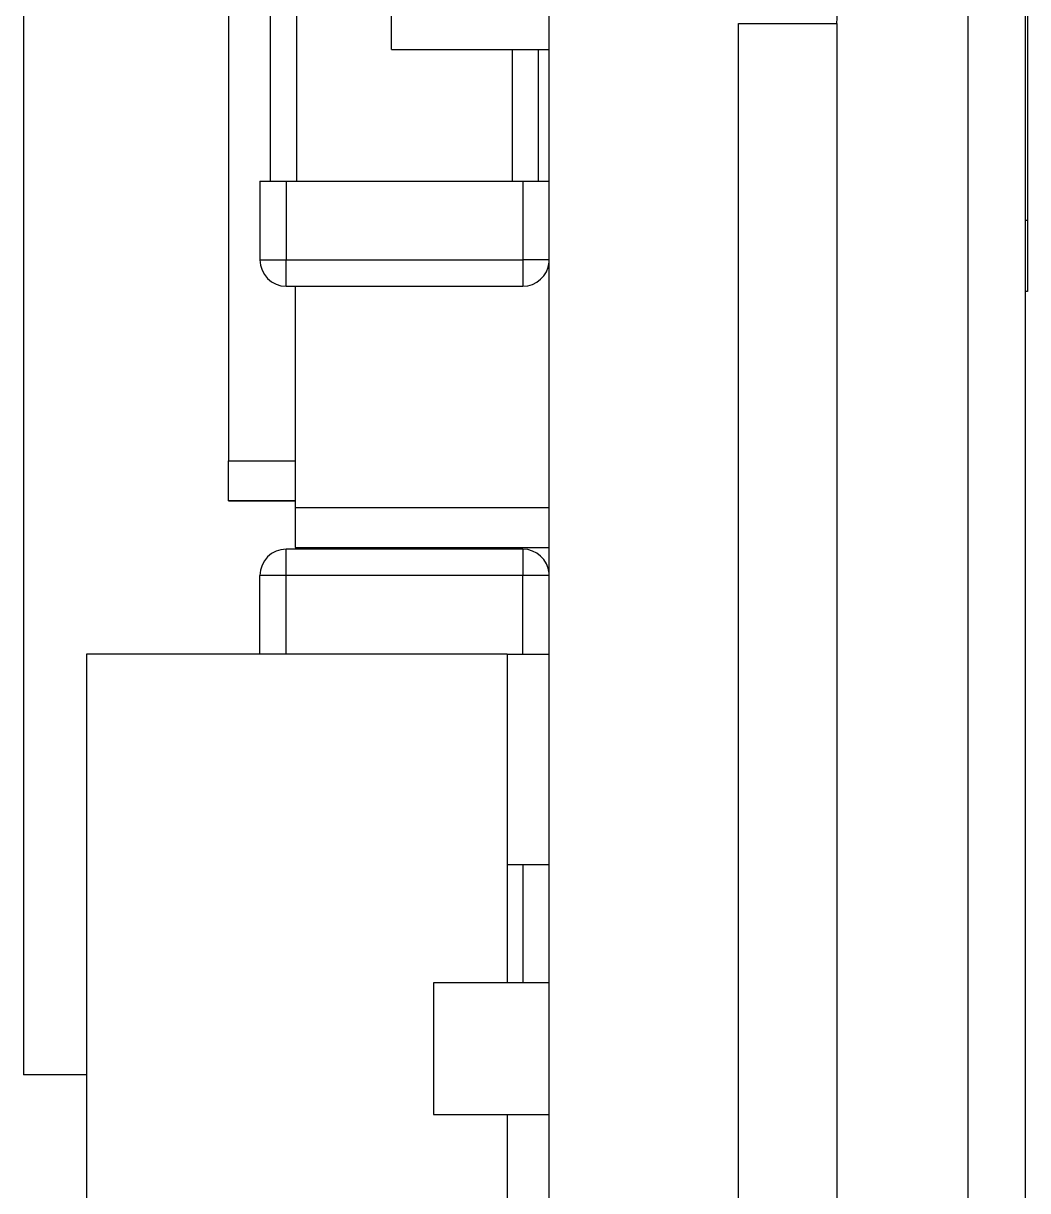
# Model space of a CAD drawing. Extents: x 89.7 to 173.2, y 85.9 to 138.5.
# Drawn here: x 162.375 to 164.285, y 105.43 to 107.65 of the extents above; entities that cross this region are included whole.
import ezdxf

# ---------------------------------------------------------------- set-up
doc = ezdxf.new("R2010")
doc.units = 0
doc.layers.add('View004', color=7, linetype='CONTINUOUS')

msp = doc.modelspace()

# ---------------------------------------------------------------- linework, layer by layer
at = {"layer": 'View004'}
for p, q in [((162.375, 109.15), (162.375, 105.65)), ((162.375, 109.15), (162.375, 105.65)), ((163.375, 102.25), (163.375, 108.45)), ((163.375, 102.25), (163.375, 108.45)), ((163.375, 102.25), (163.375, 108.45)), ((163.375, 107.575), (163.375, 108.125)), ((163.375, 107.575), (163.375, 108.125)), ((163.375, 107.575), (163.375, 108.125)), ((163.375, 107.575), (163.375, 108.125)), ((163.075, 107.6), (163.075, 108.1)), ((163.075, 107.6), (163.075, 108.1)), ((164.285, 107.996), (164.285, 107.14)), ((164.285, 107.996), (164.285, 107.14)), ((162.845, 107.35), (162.845, 107.95)), ((162.845, 107.35), (162.845, 107.95)), ((162.895, 107.35), (162.895, 107.95)), ((162.895, 107.35), (162.895, 107.95)), ((164.171, 107.85), (164.171, 102.85)), ((164.171, 107.85), (164.171, 102.85)), ((164.28, 107.85), (164.28, 102.85)), ((164.28, 107.85), (164.28, 102.85)), ((162.765, 107.682), (162.765, 106.818)), ((162.765, 107.682), (162.765, 106.818)), ((163.735, 103.05), (163.735, 107.65)), ((163.735, 103.05), (163.735, 107.65)), ((163.735, 107.65), (163.922, 107.65)), ((163.735, 107.65), (163.922, 107.65)), ((163.922, 107.65), (163.922, 103.05)), ((163.922, 107.65), (163.922, 103.05)), ((163.075, 107.6), (163.375, 107.6)), ((163.075, 107.6), (163.375, 107.6)), ((163.305, 107.35), (163.305, 107.6)), ((163.305, 107.35), (163.305, 107.6)), ((163.355, 107.35), (163.355, 107.6)), ((163.355, 107.35), (163.355, 107.6)), ((163.375, 107.6), (163.375, 107.6)), ((163.375, 107.6), (163.375, 107.6)), ((163.375, 107.575), (163.375, 107.575)), ((163.375, 107.35), (163.375, 107.575)), ((163.375, 107.35), (163.375, 107.575)), ((163.375, 107.575), (163.375, 107.575)), ((163.375, 107.35), (163.375, 107.575)), ((163.375, 107.35), (163.375, 107.575)), ((162.825, 107.35), (162.825, 107.2)), ((162.825, 107.35), (162.825, 107.2)), ((162.825, 107.35), (162.825, 107.2)), ((162.825, 107.35), (162.825, 107.2)), ((162.825, 107.35), (162.825, 107.2)), ((162.825, 107.35), (162.825, 107.2)), ((162.875, 107.35), (163.325, 107.35)), ((162.875, 107.35), (163.325, 107.35)), ((162.875, 107.35), (163.325, 107.35)), ((162.875, 107.35), (162.875, 107.2)), ((162.875, 107.35), (163.325, 107.35)), ((162.875, 107.35), (162.875, 107.2)), ((162.875, 107.35), (163.325, 107.35)), ((162.875, 107.35), (162.875, 107.2)), ((162.875, 107.35), (163.325, 107.35)), ((162.875, 107.35), (162.875, 107.2)), ((162.875, 107.35), (162.875, 107.2)), ((162.875, 107.35), (162.875, 107.2)), ((163.325, 107.35), (163.325, 107.2)), ((163.325, 107.35), (163.325, 107.2)), ((163.325, 107.35), (163.325, 107.2)), ((163.325, 107.35), (163.325, 107.2)), ((163.325, 107.35), (163.325, 107.2)), ((163.325, 107.35), (163.325, 107.2)), ((163.375, 106.675), (163.375, 107.325)), ((163.375, 107.325), (163.375, 107.325)), ((163.375, 106.675), (163.375, 107.325)), ((163.375, 106.675), (163.375, 107.325)), ((163.375, 107.325), (163.375, 107.325)), ((163.375, 106.675), (163.375, 107.325)), ((164.285, 107.275), (164.28, 107.275)), ((164.285, 107.275), (164.28, 107.275)), ((162.875, 107.2), (163.325, 107.2)), ((162.875, 107.2), (163.325, 107.2)), ((162.875, 107.2), (163.325, 107.2)), ((162.875, 107.2), (163.325, 107.2)), ((162.875, 107.2), (163.325, 107.2)), ((162.875, 107.2), (163.325, 107.2)), ((162.875, 107.15), (163.325, 107.15)), ((162.875, 107.15), (163.325, 107.15)), ((162.875, 107.15), (163.325, 107.15)), ((162.875, 107.15), (163.325, 107.15)), ((162.875, 107.15), (163.325, 107.15)), ((162.875, 107.15), (163.325, 107.15)), ((162.892, 107.15), (162.892, 106.729)), ((162.892, 107.15), (162.892, 106.729)), ((164.285, 107.14), (164.28, 107.14)), ((164.285, 107.14), (164.28, 107.14)), ((162.765, 106.818), (162.892, 106.818)), ((162.765, 106.818), (162.892, 106.818)), ((162.765, 106.742), (162.892, 106.742)), ((162.892, 106.742), (162.765, 106.742)), ((162.765, 106.742), (162.892, 106.742)), ((162.892, 106.742), (162.765, 106.742)), ((162.892, 106.729), (163.375, 106.729)), ((162.892, 106.729), (163.375, 106.729)), ((163.375, 106.729), (163.375, 106.729)), ((163.375, 106.729), (163.375, 106.729)), ((163.375, 106.042), (163.375, 106.675)), ((163.375, 106.042), (163.375, 106.675)), ((163.375, 106.675), (163.375, 106.675)), ((163.375, 106.042), (163.375, 106.675)), ((163.375, 106.042), (163.375, 106.675)), ((163.375, 106.675), (163.375, 106.675)), ((163.325, 106.65), (162.875, 106.65)), ((163.325, 106.65), (162.875, 106.65)), ((163.325, 106.65), (162.875, 106.65)), ((163.325, 106.65), (162.875, 106.65)), ((163.325, 106.65), (162.875, 106.65)), ((163.325, 106.65), (162.875, 106.65)), ((162.892, 106.653), (163.375, 106.653)), ((162.892, 106.653), (163.375, 106.653)), ((162.892, 106.653), (163.375, 106.653)), ((162.892, 106.653), (163.375, 106.653)), ((163.245, 106.653), (163.245, 106.65)), ((163.245, 106.653), (163.245, 106.65)), ((163.375, 106.653), (163.375, 106.653)), ((163.375, 106.653), (163.375, 106.653)), ((163.375, 106.653), (163.375, 106.653)), ((163.375, 106.653), (163.375, 106.653)), ((162.825, 106.45), (162.825, 106.6)), ((162.825, 106.45), (162.825, 106.6)), ((162.825, 106.45), (162.825, 106.6)), ((162.825, 106.45), (162.825, 106.6)), ((162.825, 106.45), (162.825, 106.6)), ((162.825, 106.45), (162.825, 106.6)), ((162.875, 106.45), (162.875, 106.6)), ((163.325, 106.6), (162.875, 106.6)), ((162.875, 106.45), (162.875, 106.6)), ((163.325, 106.6), (162.875, 106.6)), ((162.875, 106.45), (162.875, 106.6)), ((163.325, 106.6), (162.875, 106.6)), ((162.875, 106.45), (162.875, 106.6)), ((163.325, 106.6), (162.875, 106.6)), ((162.875, 106.45), (162.875, 106.6)), ((163.325, 106.6), (162.875, 106.6)), ((162.875, 106.45), (162.875, 106.6)), ((163.325, 106.6), (162.875, 106.6)), ((163.325, 106.45), (163.325, 106.6)), ((163.325, 106.45), (163.325, 106.6)), ((163.325, 106.45), (163.325, 106.6)), ((163.325, 106.45), (163.325, 106.6)), ((163.325, 106.45), (163.325, 106.6)), ((163.325, 106.45), (163.325, 106.6)), ((163.295, 106.45), (162.495, 106.45)), ((162.495, 106.45), (162.495, 99.45)), ((163.295, 106.45), (162.495, 106.45)), ((162.495, 106.45), (162.495, 99.45)), ((163.295, 106.45), (163.295, 105.825)), ((163.295, 106.45), (163.375, 106.45)), ((163.295, 106.45), (163.295, 105.825)), ((163.295, 106.45), (163.375, 106.45)), ((163.375, 106.45), (163.375, 106.45)), ((163.375, 106.45), (163.375, 106.45)), ((163.295, 106.05), (163.375, 106.05)), ((163.295, 106.05), (163.375, 106.05)), ((163.325, 106.05), (163.325, 105.825)), ((163.325, 106.05), (163.325, 105.825)), ((163.325, 106.05), (163.325, 105.825)), ((163.325, 106.05), (163.325, 105.825)), ((163.325, 106.05), (163.325, 105.825)), ((163.325, 106.05), (163.325, 105.825)), ((163.375, 106.05), (163.375, 106.05)), ((163.375, 106.05), (163.375, 106.05)), ((163.375, 106.042), (163.375, 106.042)), ((163.375, 106.042), (163.375, 106.042)), ((163.375, 106), (163.375, 106)), ((163.375, 105.84), (163.375, 106)), ((163.375, 105.84), (163.375, 106)), ((163.375, 106), (163.375, 106)), ((163.375, 105.84), (163.375, 106)), ((163.375, 105.84), (163.375, 106)), ((163.375, 105.84), (163.375, 105.84)), ((163.375, 105.84), (163.375, 105.84)), ((163.375, 105.84), (163.375, 105.84)), ((163.375, 105.84), (163.375, 105.84)), ((163.375, 105.84), (163.375, 105.84)), ((163.375, 105.84), (163.375, 105.84)), ((163.375, 105.84), (163.375, 105.84)), ((163.375, 105.84), (163.375, 105.84)), ((163.155, 105.825), (163.155, 105.575)), ((163.295, 105.825), (163.155, 105.825)), ((163.155, 105.825), (163.155, 105.575)), ((163.295, 105.825), (163.155, 105.825)), ((163.375, 105.825), (163.295, 105.825)), ((163.375, 105.825), (163.295, 105.825)), ((163.375, 105.825), (163.375, 105.825)), ((163.375, 105.825), (163.375, 105.825)), ((163.375, 105.602), (163.375, 105.798)), ((163.375, 105.602), (163.375, 105.798)), ((163.375, 105.602), (163.375, 105.798)), ((163.375, 105.602), (163.375, 105.798)), ((163.375, 105.798), (163.375, 105.798)), ((163.375, 105.798), (163.375, 105.798)), ((162.495, 105.65), (162.375, 105.65)), ((162.495, 105.65), (162.375, 105.65)), ((163.375, 105.602), (163.375, 105.602)), ((163.375, 105.602), (163.375, 105.602)), ((163.155, 105.575), (163.295, 105.575)), ((163.155, 105.575), (163.295, 105.575)), ((163.295, 105.575), (163.295, 105.325)), ((163.295, 105.575), (163.375, 105.575)), ((163.295, 105.575), (163.295, 105.325)), ((163.295, 105.575), (163.375, 105.575)), ((163.375, 105.575), (163.375, 105.575)), ((163.375, 105.575), (163.375, 105.575)), ((163.375, 105.56), (163.375, 105.56)), ((163.375, 105.56), (163.375, 105.56))]:
    msp.add_line(p, q, dxfattribs=at)
for centre, start, end in [((162.875, 107.2), 180, -90), ((162.875, 107.2), 180, -90), ((162.875, 107.2), 180, -90), ((162.875, 107.2), 180, -90), ((162.875, 107.2), 180, -90), ((162.875, 107.2), 180, -90), ((162.875, 107.2), 180, -90), ((162.875, 107.2), 180, -90), ((163.325, 107.2), -90, -4.8088), ((163.325, 107.2), -90, -4.8088), ((163.325, 107.2), -90, -4.8088), ((163.325, 107.2), -90, -4.8088), ((163.325, 107.2), -90, -4.8088), ((163.325, 107.2), -90, -4.8088), ((163.325, 107.2), -90, -4.8088), ((163.325, 107.2), -90, -4.8088), ((163.325, 107.2), -90, -4.8088), ((163.325, 107.2), -90, -4.8088), ((163.325, 107.2), -90, -4.8088), ((163.325, 107.2), -90, -4.8088), ((163.325, 107.2), -0.3624, 0), ((163.325, 107.2), -0.3624, 0), ((163.325, 107.2), -0.3624, 0), ((163.325, 107.2), -0.3624, 0), ((163.325, 107.2), -0.3624, 0), ((163.325, 107.2), -0.3624, 0), ((163.325, 107.2), -0.3624, 0), ((163.325, 107.2), -0.3624, 0), ((163.325, 107.2), -0.3624, 0), ((163.325, 107.2), -0.3624, 0), ((163.325, 107.2), -0.3624, 0), ((163.325, 107.2), -0.3624, 0), ((162.875, 106.6), 90, 180), ((162.875, 106.6), 90, 180), ((162.875, 106.6), 90, 180), ((162.875, 106.6), 90, 180), ((162.875, 106.6), 90, 180), ((162.875, 106.6), 90, 180), ((162.875, 106.6), 90, 180), ((162.875, 106.6), 90, 180), ((163.325, 106.6), 4.8088, 90), ((163.325, 106.6), 4.8088, 90), ((163.325, 106.6), 4.8088, 90), ((163.325, 106.6), 4.8088, 90), ((163.325, 106.6), 4.8088, 90), ((163.325, 106.6), 4.8088, 90), ((163.325, 106.6), 0, 0.3624), ((163.325, 106.6), 0, 0.3624), ((163.325, 106.6), 0, 0.3624), ((163.325, 106.6), 0, 0.3624), ((163.325, 106.6), 0, 0.3624), ((163.325, 106.6), 0, 0.3624)]:
    msp.add_arc(centre, 0.05, start, end, dxfattribs=at)
msp.add_ellipse((164.078, 107.65), major_axis=(0, -0.2), ratio=0.781629, start_param=3.14159, end_param=4.71239, dxfattribs=at)
msp.add_ellipse((164.078, 107.65), major_axis=(0, -0.2), ratio=0.781629, start_param=3.14159, end_param=4.71239, dxfattribs=at)
for points, degree in [([(162.825, 107.35), (162.824, 107.35), (162.848, 107.35), (162.875, 107.35)], 3), ([(162.825, 107.35), (162.824, 107.35), (162.848, 107.35), (162.875, 107.35)], 3), ([(162.825, 107.35), (162.824, 107.35), (162.848, 107.35), (162.875, 107.35)], 3), ([(162.825, 107.35), (162.824, 107.35), (162.848, 107.35), (162.875, 107.35)], 3), ([(162.825, 107.35), (162.824, 107.35), (162.848, 107.35), (162.875, 107.35)], 3), ([(162.825, 107.35), (162.824, 107.35), (162.848, 107.35), (162.875, 107.35)], 3), ([(163.325, 107.35), (163.352, 107.35), (163.376, 107.35), (163.375, 107.35)], 3), ([(163.325, 107.35), (163.352, 107.35), (163.376, 107.35), (163.375, 107.35)], 3), ([(163.325, 107.35), (163.352, 107.35), (163.376, 107.35), (163.375, 107.35)], 3), ([(163.325, 107.35), (163.352, 107.35), (163.376, 107.35), (163.375, 107.35)], 3), ([(163.325, 107.35), (163.352, 107.35), (163.376, 107.35), (163.375, 107.35)], 3), ([(163.325, 107.35), (163.352, 107.35), (163.376, 107.35), (163.375, 107.35)], 3), ([(162.825, 107.2), (162.824, 107.2), (162.848, 107.2), (162.875, 107.2)], 3), ([(162.825, 107.2), (162.824, 107.2), (162.848, 107.2), (162.875, 107.2)], 3), ([(162.825, 107.2), (162.824, 107.2), (162.848, 107.2), (162.875, 107.2)], 3), ([(162.825, 107.2), (162.824, 107.2), (162.848, 107.2), (162.875, 107.2)], 3), ([(162.825, 107.2), (162.824, 107.2), (162.848, 107.2), (162.875, 107.2)], 3), ([(162.825, 107.2), (162.824, 107.2), (162.848, 107.2), (162.875, 107.2)], 3), ([(162.875, 107.15), (162.875, 107.149), (162.875, 107.173), (162.875, 107.2)], 3), ([(162.875, 107.15), (162.875, 107.149), (162.875, 107.173), (162.875, 107.2)], 3), ([(162.875, 107.15), (162.875, 107.149), (162.875, 107.173), (162.875, 107.2)], 3), ([(162.875, 107.15), (162.875, 107.149), (162.875, 107.173), (162.875, 107.2)], 3), ([(162.875, 107.15), (162.875, 107.149), (162.875, 107.173), (162.875, 107.2)], 3), ([(162.875, 107.15), (162.875, 107.149), (162.875, 107.173), (162.875, 107.2)], 3), ([(163.375, 107.2), (163.373, 107.2), (163.35, 107.2), (163.325, 107.2)], 3), ([(163.325, 107.2), (163.325, 107.173), (163.325, 107.149), (163.325, 107.15)], 3), ([(163.325, 107.2), (163.325, 107.173), (163.325, 107.149), (163.325, 107.15)], 3), ([(163.375, 107.2), (163.373, 107.2), (163.35, 107.2), (163.325, 107.2)], 3), ([(163.375, 107.2), (163.373, 107.2), (163.35, 107.2), (163.325, 107.2)], 3), ([(163.325, 107.2), (163.325, 107.173), (163.325, 107.149), (163.325, 107.15)], 3), ([(163.325, 107.2), (163.325, 107.173), (163.325, 107.149), (163.325, 107.15)], 3), ([(163.375, 107.2), (163.373, 107.2), (163.35, 107.2), (163.325, 107.2)], 3), ([(163.375, 107.2), (163.373, 107.2), (163.35, 107.2), (163.325, 107.2)], 3), ([(163.325, 107.2), (163.325, 107.173), (163.325, 107.149), (163.325, 107.15)], 3), ([(163.375, 107.2), (163.373, 107.2), (163.35, 107.2), (163.325, 107.2)], 3), ([(163.325, 107.2), (163.325, 107.173), (163.325, 107.149), (163.325, 107.15)], 3), ([(163.375, 107.2), (163.375, 107.2)], 1), ([(163.375, 107.2), (163.375, 107.2)], 1), ([(163.375, 107.2), (163.375, 107.2)], 1), ([(163.375, 107.2), (163.375, 107.2)], 1), ([(163.375, 107.2), (163.375, 107.2)], 1), ([(163.375, 107.2), (163.375, 107.2)], 1), ([(162.765, 106.742), (162.765, 106.741), (162.765, 106.777), (162.765, 106.818)], 3), ([(162.765, 106.742), (162.765, 106.741), (162.765, 106.777), (162.765, 106.818)], 3), ([(162.892, 106.729), (162.892, 106.73), (162.892, 106.694), (162.892, 106.653)], 3), ([(162.892, 106.729), (162.892, 106.73), (162.892, 106.694), (162.892, 106.653)], 3), ([(162.875, 106.6), (162.875, 106.627), (162.875, 106.651), (162.875, 106.65)], 3), ([(162.875, 106.6), (162.875, 106.627), (162.875, 106.651), (162.875, 106.65)], 3), ([(162.875, 106.6), (162.875, 106.627), (162.875, 106.651), (162.875, 106.65)], 3), ([(162.875, 106.6), (162.875, 106.627), (162.875, 106.651), (162.875, 106.65)], 3), ([(162.875, 106.6), (162.875, 106.627), (162.875, 106.651), (162.875, 106.65)], 3), ([(162.875, 106.6), (162.875, 106.627), (162.875, 106.651), (162.875, 106.65)], 3), ([(163.325, 106.65), (163.325, 106.651), (163.325, 106.627), (163.325, 106.6)], 3), ([(163.325, 106.65), (163.325, 106.651), (163.325, 106.627), (163.325, 106.6)], 3), ([(163.325, 106.65), (163.325, 106.651), (163.325, 106.627), (163.325, 106.6)], 3), ([(163.325, 106.65), (163.325, 106.651), (163.325, 106.627), (163.325, 106.6)], 3), ([(163.325, 106.65), (163.325, 106.651), (163.325, 106.627), (163.325, 106.6)], 3), ([(163.325, 106.65), (163.325, 106.651), (163.325, 106.627), (163.325, 106.6)], 3), ([(162.875, 106.6), (162.848, 106.6), (162.824, 106.6), (162.825, 106.6)], 3), ([(162.875, 106.6), (162.848, 106.6), (162.824, 106.6), (162.825, 106.6)], 3), ([(162.875, 106.6), (162.848, 106.6), (162.824, 106.6), (162.825, 106.6)], 3), ([(162.875, 106.6), (162.848, 106.6), (162.824, 106.6), (162.825, 106.6)], 3), ([(162.875, 106.6), (162.848, 106.6), (162.824, 106.6), (162.825, 106.6)], 3), ([(162.875, 106.6), (162.848, 106.6), (162.824, 106.6), (162.825, 106.6)], 3), ([(163.375, 106.6), (163.373, 106.6), (163.35, 106.6), (163.325, 106.6)], 3), ([(163.375, 106.6), (163.373, 106.6), (163.35, 106.6), (163.325, 106.6)], 3), ([(163.375, 106.6), (163.373, 106.6), (163.35, 106.6), (163.325, 106.6)], 3), ([(163.375, 106.6), (163.373, 106.6), (163.35, 106.6), (163.325, 106.6)], 3), ([(163.375, 106.6), (163.373, 106.6), (163.35, 106.6), (163.325, 106.6)], 3), ([(163.375, 106.6), (163.373, 106.6), (163.35, 106.6), (163.325, 106.6)], 3), ([(163.375, 106.6), (163.375, 106.6)], 1), ([(163.375, 106.6), (163.375, 106.6)], 1), ([(163.375, 106.6), (163.375, 106.6)], 1), ([(163.375, 106.6), (163.375, 106.6)], 1), ([(163.375, 106.6), (163.375, 106.6)], 1), ([(163.375, 106.6), (163.375, 106.6)], 1), ([(163.375, 106), (163.375, 106), (163.375, 106.02), (163.375, 106.042)], 3), ([(163.375, 106), (163.375, 106), (163.375, 106.02), (163.375, 106.042)], 3), ([(163.375, 106), (163.375, 106), (163.375, 106.02), (163.375, 106.042)], 3), ([(163.375, 106), (163.375, 106), (163.375, 106.02), (163.375, 106.042)], 3), ([(163.375, 105.798), (163.375, 105.82), (163.375, 105.84), (163.375, 105.84)], 3), ([(163.375, 105.798), (163.375, 105.82), (163.375, 105.84), (163.375, 105.84)], 3), ([(163.375, 105.798), (163.375, 105.82), (163.375, 105.84), (163.375, 105.84)], 3), ([(163.375, 105.798), (163.375, 105.82), (163.375, 105.84), (163.375, 105.84)], 3), ([(163.375, 105.56), (163.375, 105.56), (163.375, 105.58), (163.375, 105.602)], 3), ([(163.375, 105.56), (163.375, 105.56), (163.375, 105.58), (163.375, 105.602)], 3), ([(163.375, 105.56), (163.375, 105.56), (163.375, 105.58), (163.375, 105.602)], 3), ([(163.375, 105.56), (163.375, 105.56), (163.375, 105.58), (163.375, 105.602)], 3)]:
    msp.add_open_spline(points, degree=degree, dxfattribs=at)

doc.saveas('drawing.dxf')
